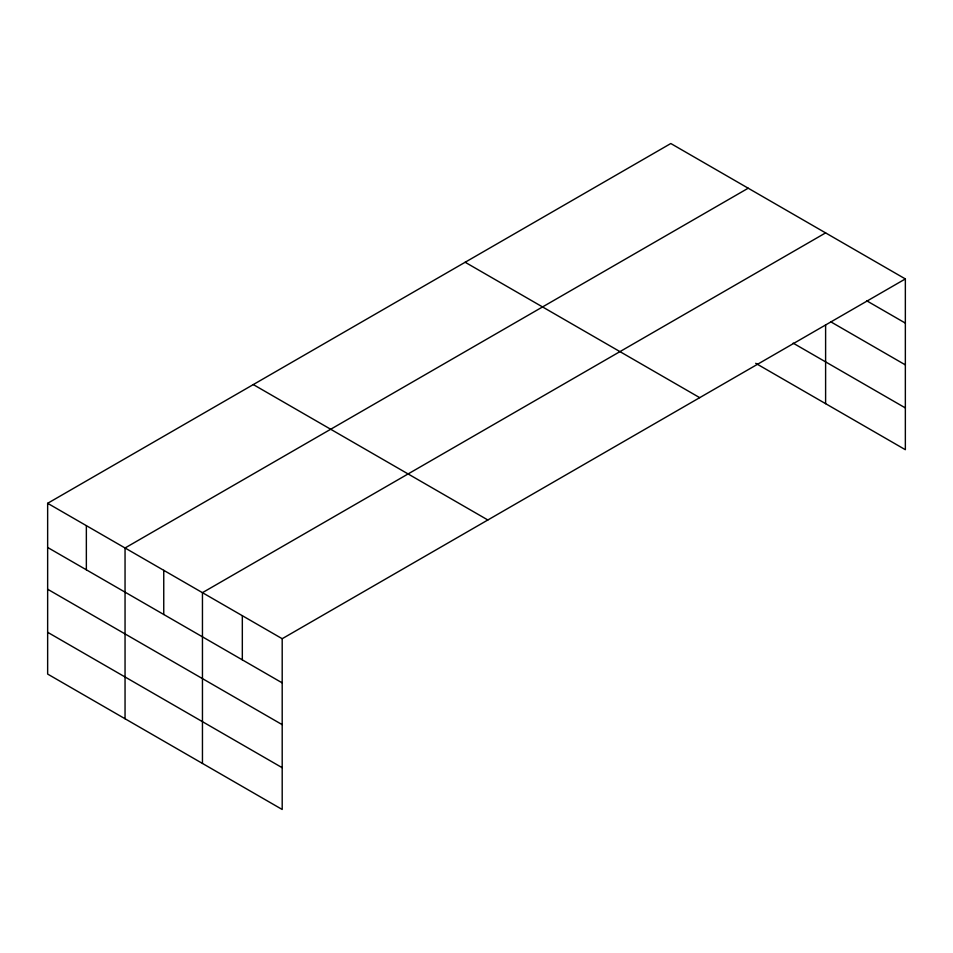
<?xml version="1.0" encoding="UTF-8"?>
<svg xmlns="http://www.w3.org/2000/svg" width="953" height="953" viewBox="0 0 953 953"><rect width="100%" height="100%" fill="white"/><g stroke="black" fill="none" stroke-linecap="round" stroke-linejoin="round"><path stroke-width="1.43" d="M905.35 278.931L670.805 143.522L47.65 503.303L47.65 674.069L282.195 809.478L282.195 638.713L905.35 278.931L905.35 449.697L755.693 363.296M748.2 188.206L125.046 547.987L125.046 718.753M825.608 232.889L202.453 592.671L202.453 763.436M866.765 300.826L905.35 323.103M830.754 321.804L905.35 364.88M793.146 343.14L905.35 407.92M465.159 262.254L699.705 397.663M253.295 384.571L487.841 519.981M47.65 503.303L282.195 638.713M47.65 547.463L282.195 682.872M47.65 589.24L282.195 724.649M47.65 632.292L282.195 767.701M825.608 324.77L825.608 403.667M242.324 615.686L242.324 659.857M163.749 570.323L163.749 614.494M86.354 525.639L86.354 569.811"/></g></svg>
